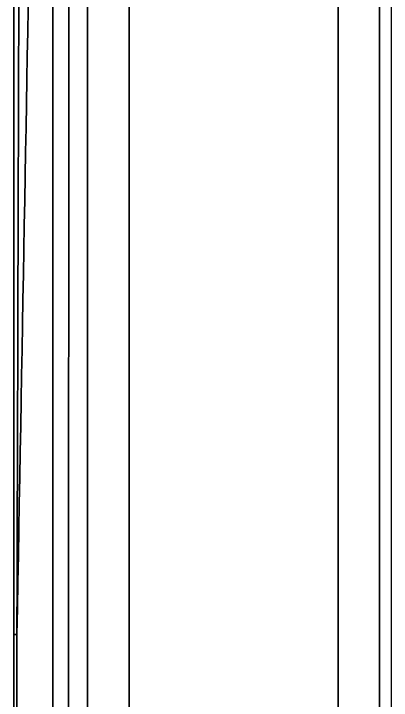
# Model space of a CAD drawing. Header units: millimetres. Extents: x 68 to 2000, y 100 to 2870.
# Drawn here: x 675.03 to 679.58, y 2105.16 to 2113.43 of the extents above; entities that cross this region are included whole.
import ezdxf

# ---------------------------------------------------------------- set-up
doc = ezdxf.new("R2010")
doc.units = ezdxf.units.MM
doc.header["$LTSCALE"] = 10
doc.layers.add('_Sichtbarkanten', color=7, linetype='Continuous', lineweight=25)
doc.layers.add('Sichtbar schmal (ISO)', color=7, linetype='Continuous', lineweight=35)

msp = doc.modelspace()

# ---------------------------------------------------------------- linework, layer by layer
at = {"layer": '_Sichtbarkanten'}
msp.add_line((679.5794, 2470.6699), (679.5794, 1676.6699), dxfattribs=at)
at = {"layer": 'Sichtbar schmal (ISO)'}
for p, q in [((675.9209, 1675.6782), (675.9209, 2471.6615)), ((676.4208, 2471.6615), (676.4208, 1675.6782)), ((678.9381, 1675.6605), (678.9381, 2471.6792)), ((679.438, 2471.6792), (679.438, 1675.6605)), ((675.497, 2073.6699), (675.506, 2130.2234)), ((675.6881, 2073.6699), (675.6971, 2130.2182)), ((675.0361, 2073.6699), (675.032, 2105.953)), ((675.0743, 2073.6699), (675.0702, 2105.9521))]:
    msp.add_line(p, q, dxfattribs=at)
for centre, major_axis, ratio, start_param, end_param in [((675.0505, 2142.3774), (0.0115, 47.9279), 0.000314, 2.204127, 2.434084), ((675.2163, 2148.1664), (0.1748, 54.1274), 0.00029, 2.253692, 2.465316), ((675.232, 2105.9531), (-0.2, 0), 0.008727, 0.017454, 0.628893)]:
    msp.add_ellipse(centre, major_axis=major_axis, ratio=ratio, start_param=start_param, end_param=end_param, dxfattribs=at)
msp.add_open_spline([(675.0702, 2105.9521), (675.1312, 2109.3636), (675.2447, 2115.708), (675.3865, 2123.6003), (675.4686, 2128.1545), (675.506, 2130.2234)], degree=3, dxfattribs=at)

doc.saveas('drawing.dxf')
